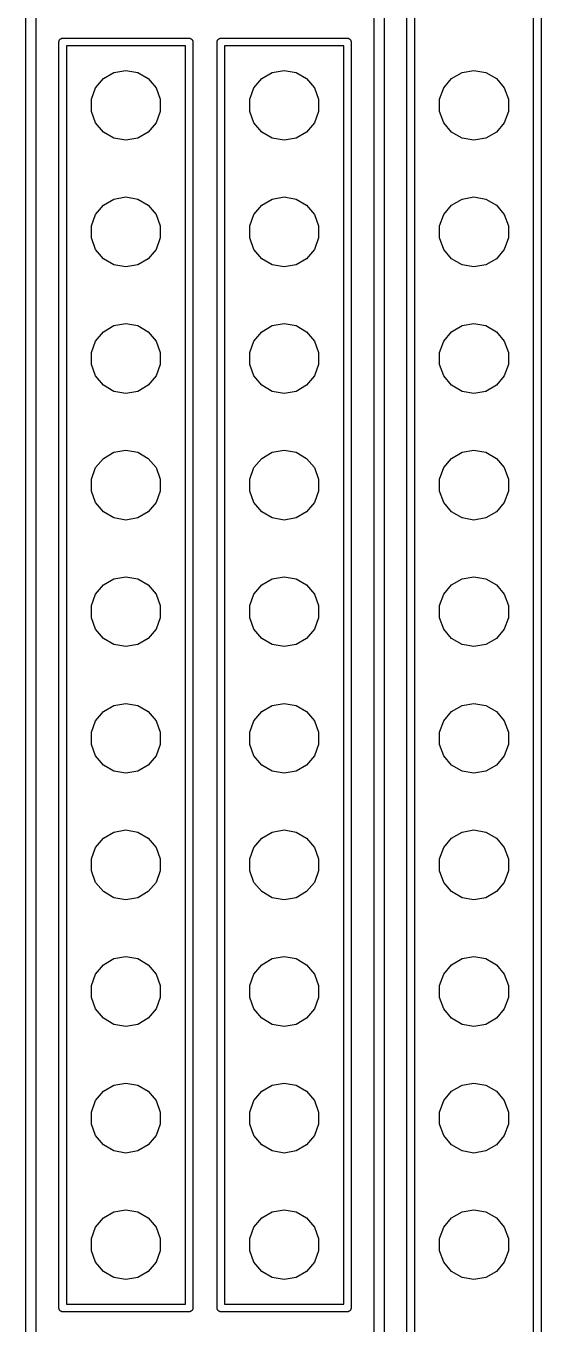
# Model space of a CAD drawing. Extents: x 25 to 346, y -457 to -16.
# Drawn here: x 259.3 to 269.63, y -371.8 to -345.75 of the extents above; entities that cross this region are included whole.
import ezdxf

# ---------------------------------------------------------------- set-up
doc = ezdxf.new("R2010")
doc.units = 0
doc.header["$MEASUREMENT"] = 0
doc.layers.add('BLACK', color=7, linetype='CONTINUOUS')

msp = doc.modelspace()

# ---------------------------------------------------------------- linework, layer by layer
at = {"layer": 'Black'}
for p, q in [((259.298, -384.71), (259.298, -320.04)), ((259.498, -320.04), (259.498, -384.81)), ((266.282, -373.599), (266.282, -320.04)), ((266.483, -320.04), (266.483, -373.336)), ((266.942, -384.175), (266.942, -320.675)), ((267.092, -320.75), (267.092, -384.1)), ((269.483, -384.1), (269.483, -320.75)), ((269.632, -320.675), (269.632, -379.02)), ((259.957, -346.075), (259.959, -346.069)), ((259.957, -371.475), (259.957, -346.075)), ((259.959, -346.062), (259.961, -346.056)), ((259.959, -346.069), (259.959, -346.062)), ((259.961, -346.056), (259.962, -346.049)), ((259.962, -346.049), (259.965, -346.044)), ((259.965, -346.044), (259.968, -346.037)), ((259.968, -346.037), (259.972, -346.032)), ((259.972, -346.032), (259.975, -346.027)), ((259.975, -346.027), (259.98, -346.023)), ((259.98, -346.023), (259.984, -346.018)), ((259.984, -346.018), (259.99, -346.014)), ((259.99, -346.014), (259.995, -346.01)), ((259.995, -346.01), (260.001, -346.008)), ((260.001, -346.008), (260.007, -346.005)), ((260.007, -346.005), (260.013, -346.003)), ((260.013, -346.003), (260.019, -346.001)), ((260.019, -346.001), (260.026, -346.001)), ((260.026, -346.001), (260.032, -346)), ((260.032, -346), (262.572, -346)), ((262.572, -346), (262.579, -346.001)), ((262.579, -346.001), (262.586, -346.001)), ((262.586, -346.001), (262.592, -346.003)), ((262.592, -346.003), (262.598, -346.005)), ((262.598, -346.005), (262.604, -346.008)), ((262.604, -346.008), (262.61, -346.01)), ((262.61, -346.01), (262.615, -346.014)), ((262.615, -346.014), (262.621, -346.018)), ((262.621, -346.018), (262.625, -346.023)), ((262.625, -346.023), (262.63, -346.027)), ((262.63, -346.027), (262.633, -346.032)), ((262.633, -346.032), (262.637, -346.037)), ((262.637, -346.037), (262.64, -346.044)), ((262.64, -346.044), (262.643, -346.049)), ((262.643, -346.049), (262.644, -346.056)), ((262.644, -346.056), (262.646, -346.062)), ((262.646, -346.062), (262.646, -346.069)), ((262.646, -346.069), (262.647, -346.075)), ((262.647, -346.075), (262.647, -371.475)), ((263.132, -346.075), (263.134, -346.069)), ((263.132, -371.475), (263.132, -346.075)), ((263.134, -346.062), (263.136, -346.056)), ((263.134, -346.069), (263.134, -346.062)), ((263.136, -346.056), (263.137, -346.049)), ((263.137, -346.049), (263.14, -346.044)), ((263.14, -346.044), (263.143, -346.037)), ((263.143, -346.037), (263.147, -346.032)), ((263.147, -346.032), (263.15, -346.027)), ((263.15, -346.027), (263.155, -346.023)), ((263.155, -346.023), (263.159, -346.018)), ((263.159, -346.018), (263.165, -346.014)), ((263.165, -346.014), (263.17, -346.01)), ((263.17, -346.01), (263.176, -346.008)), ((263.176, -346.008), (263.182, -346.005)), ((263.182, -346.005), (263.188, -346.003)), ((263.188, -346.003), (263.194, -346.001)), ((263.194, -346.001), (263.201, -346.001)), ((263.201, -346.001), (263.207, -346)), ((263.207, -346), (265.748, -346)), ((265.748, -346), (265.754, -346.001)), ((265.754, -346.001), (265.761, -346.001)), ((265.761, -346.001), (265.767, -346.003)), ((265.767, -346.003), (265.773, -346.005)), ((265.773, -346.005), (265.779, -346.008)), ((265.779, -346.008), (265.785, -346.01)), ((265.785, -346.01), (265.79, -346.014)), ((265.79, -346.014), (265.796, -346.018)), ((265.796, -346.018), (265.8, -346.023)), ((265.8, -346.023), (265.805, -346.027)), ((265.805, -346.027), (265.808, -346.032)), ((265.808, -346.032), (265.812, -346.037)), ((265.812, -346.037), (265.815, -346.044)), ((265.815, -346.044), (265.818, -346.049)), ((265.818, -346.049), (265.819, -346.056)), ((265.819, -346.056), (265.821, -346.062)), ((265.821, -346.062), (265.821, -346.069)), ((265.821, -346.069), (265.822, -346.075)), ((265.822, -346.075), (265.822, -371.475)), ((260.108, -346.15), (260.108, -371.4)), ((262.498, -346.15), (260.108, -346.15)), ((262.498, -371.4), (262.498, -346.15)), ((263.282, -346.15), (263.282, -371.4)), ((265.673, -346.15), (263.282, -346.15)), ((265.673, -371.4), (265.673, -346.15)), ((261.063, -346.686), (261.303, -346.644)), ((261.303, -346.644), (261.542, -346.686)), ((264.238, -346.686), (264.477, -346.644)), ((264.477, -346.644), (264.717, -346.686)), ((268.048, -346.686), (268.287, -346.644)), ((268.287, -346.644), (268.527, -346.686)), ((260.695, -346.994), (260.852, -346.808)), ((260.852, -346.808), (261.063, -346.686)), ((261.542, -346.686), (261.753, -346.808)), ((261.753, -346.808), (261.91, -346.994)), ((263.87, -346.994), (264.027, -346.808)), ((264.027, -346.808), (264.238, -346.686)), ((264.717, -346.686), (264.928, -346.808)), ((264.928, -346.808), (265.085, -346.994)), ((267.68, -346.994), (267.837, -346.808)), ((267.837, -346.808), (268.048, -346.686)), ((268.527, -346.686), (268.738, -346.808)), ((268.738, -346.808), (268.895, -346.994)), ((260.612, -347.223), (260.695, -346.994)), ((261.91, -346.994), (261.993, -347.223)), ((263.787, -347.223), (263.87, -346.994)), ((265.085, -346.994), (265.168, -347.223)), ((267.597, -347.223), (267.68, -346.994)), ((268.895, -346.994), (268.978, -347.223)), ((260.612, -347.467), (260.612, -347.223)), ((261.993, -347.223), (261.993, -347.467)), ((263.787, -347.467), (263.787, -347.223)), ((265.168, -347.223), (265.168, -347.467)), ((267.597, -347.467), (267.597, -347.223)), ((268.978, -347.223), (268.978, -347.467)), ((260.695, -347.696), (260.612, -347.467)), ((261.993, -347.467), (261.91, -347.696)), ((263.87, -347.696), (263.787, -347.467)), ((265.168, -347.467), (265.085, -347.696)), ((267.68, -347.696), (267.597, -347.467)), ((268.978, -347.467), (268.895, -347.696)), ((260.852, -347.882), (260.695, -347.696)), ((261.063, -348.004), (260.852, -347.882)), ((261.753, -347.882), (261.542, -348.004)), ((261.91, -347.696), (261.753, -347.882)), ((264.027, -347.882), (263.87, -347.696)), ((264.238, -348.004), (264.027, -347.882)), ((264.928, -347.882), (264.717, -348.004)), ((265.085, -347.696), (264.928, -347.882)), ((267.837, -347.882), (267.68, -347.696)), ((268.048, -348.004), (267.837, -347.882)), ((268.738, -347.882), (268.527, -348.004)), ((268.895, -347.696), (268.738, -347.882)), ((261.303, -348.046), (261.063, -348.004)), ((261.542, -348.004), (261.303, -348.046)), ((264.477, -348.046), (264.238, -348.004)), ((264.717, -348.004), (264.477, -348.046)), ((268.287, -348.046), (268.048, -348.004)), ((268.527, -348.004), (268.287, -348.046)), ((260.852, -349.348), (261.063, -349.226)), ((261.063, -349.226), (261.303, -349.184)), ((261.303, -349.184), (261.542, -349.226)), ((261.542, -349.226), (261.753, -349.348)), ((264.027, -349.348), (264.238, -349.226)), ((264.238, -349.226), (264.477, -349.184)), ((264.477, -349.184), (264.717, -349.226)), ((264.717, -349.226), (264.928, -349.348)), ((267.837, -349.348), (268.048, -349.226)), ((268.048, -349.226), (268.287, -349.184)), ((268.287, -349.184), (268.527, -349.226)), ((268.527, -349.226), (268.738, -349.348)), ((260.695, -349.534), (260.852, -349.348)), ((261.753, -349.348), (261.91, -349.534)), ((263.87, -349.534), (264.027, -349.348)), ((264.928, -349.348), (265.085, -349.534)), ((267.68, -349.534), (267.837, -349.348)), ((268.738, -349.348), (268.895, -349.534)), ((260.612, -349.763), (260.695, -349.534)), ((260.612, -350.007), (260.612, -349.763)), ((261.91, -349.534), (261.993, -349.763)), ((261.993, -349.763), (261.993, -350.007)), ((263.787, -349.763), (263.87, -349.534)), ((263.787, -350.007), (263.787, -349.763)), ((265.085, -349.534), (265.168, -349.763)), ((265.168, -349.763), (265.168, -350.007)), ((267.597, -349.763), (267.68, -349.534)), ((267.597, -350.007), (267.597, -349.763)), ((268.895, -349.534), (268.978, -349.763)), ((268.978, -349.763), (268.978, -350.007)), ((260.695, -350.236), (260.612, -350.007)), ((261.993, -350.007), (261.91, -350.236)), ((263.87, -350.236), (263.787, -350.007)), ((265.168, -350.007), (265.085, -350.236)), ((267.68, -350.236), (267.597, -350.007)), ((268.978, -350.007), (268.895, -350.236)), ((260.852, -350.422), (260.695, -350.236)), ((261.91, -350.236), (261.753, -350.422)), ((264.027, -350.422), (263.87, -350.236)), ((265.085, -350.236), (264.928, -350.422)), ((267.837, -350.422), (267.68, -350.236)), ((268.895, -350.236), (268.738, -350.422)), ((261.063, -350.544), (260.852, -350.422)), ((261.303, -350.586), (261.063, -350.544)), ((261.542, -350.544), (261.303, -350.586)), ((261.753, -350.422), (261.542, -350.544)), ((264.238, -350.544), (264.027, -350.422)), ((264.477, -350.586), (264.238, -350.544)), ((264.717, -350.544), (264.477, -350.586)), ((264.928, -350.422), (264.717, -350.544)), ((268.048, -350.544), (267.837, -350.422)), ((268.287, -350.586), (268.048, -350.544)), ((268.527, -350.544), (268.287, -350.586)), ((268.738, -350.422), (268.527, -350.544)), ((260.852, -351.888), (261.063, -351.766)), ((261.063, -351.766), (261.303, -351.724)), ((261.303, -351.724), (261.542, -351.766)), ((261.542, -351.766), (261.753, -351.888)), ((264.027, -351.888), (264.238, -351.766)), ((264.238, -351.766), (264.477, -351.724)), ((264.477, -351.724), (264.717, -351.766)), ((264.717, -351.766), (264.928, -351.888)), ((267.837, -351.888), (268.048, -351.766)), ((268.048, -351.766), (268.287, -351.724)), ((268.287, -351.724), (268.527, -351.766)), ((268.527, -351.766), (268.738, -351.888)), ((260.612, -352.303), (260.695, -352.074)), ((260.695, -352.074), (260.852, -351.888)), ((261.753, -351.888), (261.91, -352.074)), ((261.91, -352.074), (261.993, -352.303)), ((263.787, -352.303), (263.87, -352.074)), ((263.87, -352.074), (264.027, -351.888)), ((264.928, -351.888), (265.085, -352.074)), ((265.085, -352.074), (265.168, -352.303)), ((267.597, -352.303), (267.68, -352.074)), ((267.68, -352.074), (267.837, -351.888)), ((268.738, -351.888), (268.895, -352.074)), ((268.895, -352.074), (268.978, -352.303)), ((260.612, -352.547), (260.612, -352.303)), ((261.993, -352.303), (261.993, -352.547)), ((263.787, -352.547), (263.787, -352.303)), ((265.168, -352.303), (265.168, -352.547)), ((267.597, -352.547), (267.597, -352.303)), ((268.978, -352.303), (268.978, -352.547)), ((260.695, -352.776), (260.612, -352.547)), ((261.993, -352.547), (261.91, -352.776)), ((263.87, -352.776), (263.787, -352.547)), ((265.168, -352.547), (265.085, -352.776)), ((267.68, -352.776), (267.597, -352.547)), ((268.978, -352.547), (268.895, -352.776)), ((260.852, -352.962), (260.695, -352.776)), ((261.91, -352.776), (261.753, -352.962)), ((264.027, -352.962), (263.87, -352.776)), ((265.085, -352.776), (264.928, -352.962)), ((267.837, -352.962), (267.68, -352.776)), ((268.895, -352.776), (268.738, -352.962)), ((261.063, -353.084), (260.852, -352.962)), ((261.303, -353.126), (261.063, -353.084)), ((261.542, -353.084), (261.303, -353.126)), ((261.753, -352.962), (261.542, -353.084)), ((264.238, -353.084), (264.027, -352.962)), ((264.477, -353.126), (264.238, -353.084)), ((264.717, -353.084), (264.477, -353.126)), ((264.928, -352.962), (264.717, -353.084)), ((268.048, -353.084), (267.837, -352.962)), ((268.287, -353.126), (268.048, -353.084)), ((268.527, -353.084), (268.287, -353.126)), ((268.738, -352.962), (268.527, -353.084)), ((260.695, -354.614), (260.852, -354.428)), ((260.852, -354.428), (261.063, -354.306)), ((261.063, -354.306), (261.303, -354.264)), ((261.303, -354.264), (261.542, -354.306)), ((261.542, -354.306), (261.753, -354.428)), ((261.753, -354.428), (261.91, -354.614)), ((263.87, -354.614), (264.027, -354.428)), ((264.027, -354.428), (264.238, -354.306)), ((264.238, -354.306), (264.477, -354.264)), ((264.477, -354.264), (264.717, -354.306)), ((264.717, -354.306), (264.928, -354.428)), ((264.928, -354.428), (265.085, -354.614)), ((267.68, -354.614), (267.837, -354.428)), ((267.837, -354.428), (268.048, -354.306)), ((268.048, -354.306), (268.287, -354.264)), ((268.287, -354.264), (268.527, -354.306)), ((268.527, -354.306), (268.738, -354.428)), ((268.738, -354.428), (268.895, -354.614)), ((260.612, -354.843), (260.695, -354.614)), ((261.91, -354.614), (261.993, -354.843)), ((263.787, -354.843), (263.87, -354.614)), ((265.085, -354.614), (265.168, -354.843)), ((267.597, -354.843), (267.68, -354.614)), ((268.895, -354.614), (268.978, -354.843)), ((260.612, -355.087), (260.612, -354.843)), ((261.993, -354.843), (261.993, -355.087)), ((263.787, -355.087), (263.787, -354.843)), ((265.168, -354.843), (265.168, -355.087)), ((267.597, -355.087), (267.597, -354.843)), ((268.978, -354.843), (268.978, -355.087)), ((260.695, -355.316), (260.612, -355.087)), ((261.993, -355.087), (261.91, -355.316)), ((263.87, -355.316), (263.787, -355.087)), ((265.168, -355.087), (265.085, -355.316)), ((267.68, -355.316), (267.597, -355.087)), ((268.978, -355.087), (268.895, -355.316)), ((260.852, -355.502), (260.695, -355.316)), ((261.91, -355.316), (261.753, -355.502)), ((264.027, -355.502), (263.87, -355.316)), ((265.085, -355.316), (264.928, -355.502)), ((267.837, -355.502), (267.68, -355.316)), ((268.895, -355.316), (268.738, -355.502)), ((261.063, -355.624), (260.852, -355.502)), ((261.303, -355.666), (261.063, -355.624)), ((261.542, -355.624), (261.303, -355.666)), ((261.753, -355.502), (261.542, -355.624)), ((264.238, -355.624), (264.027, -355.502)), ((264.477, -355.666), (264.238, -355.624)), ((264.717, -355.624), (264.477, -355.666)), ((264.928, -355.502), (264.717, -355.624)), ((268.048, -355.624), (267.837, -355.502)), ((268.287, -355.666), (268.048, -355.624)), ((268.527, -355.624), (268.287, -355.666)), ((268.738, -355.502), (268.527, -355.624)), ((260.695, -357.154), (260.852, -356.968)), ((260.852, -356.968), (261.063, -356.846)), ((261.063, -356.846), (261.303, -356.804)), ((261.303, -356.804), (261.542, -356.846)), ((261.542, -356.846), (261.753, -356.968)), ((261.753, -356.968), (261.91, -357.154)), ((263.87, -357.154), (264.027, -356.968)), ((264.027, -356.968), (264.238, -356.846)), ((264.238, -356.846), (264.477, -356.804)), ((264.477, -356.804), (264.717, -356.846)), ((264.717, -356.846), (264.928, -356.968)), ((264.928, -356.968), (265.085, -357.154)), ((267.68, -357.154), (267.837, -356.968)), ((267.837, -356.968), (268.048, -356.846)), ((268.048, -356.846), (268.287, -356.804)), ((268.287, -356.804), (268.527, -356.846)), ((268.527, -356.846), (268.738, -356.968)), ((268.738, -356.968), (268.895, -357.154)), ((260.612, -357.383), (260.695, -357.154)), ((261.91, -357.154), (261.993, -357.383)), ((263.787, -357.383), (263.87, -357.154)), ((265.085, -357.154), (265.168, -357.383)), ((267.597, -357.383), (267.68, -357.154)), ((268.895, -357.154), (268.978, -357.383)), ((260.612, -357.627), (260.612, -357.383)), ((261.993, -357.383), (261.993, -357.627)), ((263.787, -357.627), (263.787, -357.383)), ((265.168, -357.383), (265.168, -357.627)), ((267.597, -357.627), (267.597, -357.383)), ((268.978, -357.383), (268.978, -357.627)), ((260.695, -357.856), (260.612, -357.627)), ((261.993, -357.627), (261.91, -357.856)), ((263.87, -357.856), (263.787, -357.627)), ((265.168, -357.627), (265.085, -357.856)), ((267.68, -357.856), (267.597, -357.627)), ((268.978, -357.627), (268.895, -357.856)), ((260.852, -358.042), (260.695, -357.856)), ((261.063, -358.164), (260.852, -358.042)), ((261.753, -358.042), (261.542, -358.164)), ((261.91, -357.856), (261.753, -358.042)), ((264.027, -358.042), (263.87, -357.856)), ((264.238, -358.164), (264.027, -358.042)), ((264.928, -358.042), (264.717, -358.164)), ((265.085, -357.856), (264.928, -358.042)), ((267.837, -358.042), (267.68, -357.856)), ((268.048, -358.164), (267.837, -358.042)), ((268.738, -358.042), (268.527, -358.164)), ((268.895, -357.856), (268.738, -358.042)), ((261.303, -358.206), (261.063, -358.164)), ((261.542, -358.164), (261.303, -358.206)), ((264.477, -358.206), (264.238, -358.164)), ((264.717, -358.164), (264.477, -358.206)), ((268.287, -358.206), (268.048, -358.164)), ((268.527, -358.164), (268.287, -358.206)), ((260.852, -359.508), (261.063, -359.386)), ((261.063, -359.386), (261.303, -359.344)), ((261.303, -359.344), (261.542, -359.386)), ((261.542, -359.386), (261.753, -359.508)), ((264.027, -359.508), (264.238, -359.386)), ((264.238, -359.386), (264.477, -359.344)), ((264.477, -359.344), (264.717, -359.386)), ((264.717, -359.386), (264.928, -359.508)), ((267.837, -359.508), (268.048, -359.386)), ((268.048, -359.386), (268.287, -359.344)), ((268.287, -359.344), (268.527, -359.386)), ((268.527, -359.386), (268.738, -359.508)), ((260.695, -359.694), (260.852, -359.508)), ((261.753, -359.508), (261.91, -359.694)), ((263.87, -359.694), (264.027, -359.508)), ((264.928, -359.508), (265.085, -359.694)), ((267.68, -359.694), (267.837, -359.508)), ((268.738, -359.508), (268.895, -359.694)), ((260.612, -359.923), (260.695, -359.694)), ((260.612, -360.167), (260.612, -359.923)), ((261.91, -359.694), (261.993, -359.923)), ((261.993, -359.923), (261.993, -360.167)), ((263.787, -359.923), (263.87, -359.694)), ((263.787, -360.167), (263.787, -359.923)), ((265.085, -359.694), (265.168, -359.923)), ((265.168, -359.923), (265.168, -360.167)), ((267.597, -359.923), (267.68, -359.694)), ((267.597, -360.167), (267.597, -359.923)), ((268.895, -359.694), (268.978, -359.923)), ((268.978, -359.923), (268.978, -360.167)), ((260.695, -360.396), (260.612, -360.167)), ((261.993, -360.167), (261.91, -360.396)), ((263.87, -360.396), (263.787, -360.167)), ((265.168, -360.167), (265.085, -360.396)), ((267.68, -360.396), (267.597, -360.167)), ((268.978, -360.167), (268.895, -360.396)), ((260.852, -360.582), (260.695, -360.396)), ((261.91, -360.396), (261.753, -360.582)), ((264.027, -360.582), (263.87, -360.396)), ((265.085, -360.396), (264.928, -360.582)), ((267.837, -360.582), (267.68, -360.396)), ((268.895, -360.396), (268.738, -360.582)), ((261.063, -360.704), (260.852, -360.582)), ((261.303, -360.746), (261.063, -360.704)), ((261.542, -360.704), (261.303, -360.746)), ((261.753, -360.582), (261.542, -360.704)), ((264.238, -360.704), (264.027, -360.582)), ((264.477, -360.746), (264.238, -360.704)), ((264.717, -360.704), (264.477, -360.746)), ((264.928, -360.582), (264.717, -360.704)), ((268.048, -360.704), (267.837, -360.582)), ((268.287, -360.746), (268.048, -360.704)), ((268.527, -360.704), (268.287, -360.746)), ((268.738, -360.582), (268.527, -360.704)), ((260.852, -362.048), (261.063, -361.926)), ((261.063, -361.926), (261.303, -361.884)), ((261.303, -361.884), (261.542, -361.926)), ((261.542, -361.926), (261.753, -362.048)), ((264.027, -362.048), (264.238, -361.926)), ((264.238, -361.926), (264.477, -361.884)), ((264.477, -361.884), (264.717, -361.926)), ((264.717, -361.926), (264.928, -362.048)), ((267.837, -362.048), (268.048, -361.926)), ((268.048, -361.926), (268.287, -361.884)), ((268.287, -361.884), (268.527, -361.926)), ((268.527, -361.926), (268.738, -362.048)), ((260.612, -362.463), (260.695, -362.234)), ((260.695, -362.234), (260.852, -362.048)), ((261.753, -362.048), (261.91, -362.234)), ((261.91, -362.234), (261.993, -362.463)), ((263.787, -362.463), (263.87, -362.234)), ((263.87, -362.234), (264.027, -362.048)), ((264.928, -362.048), (265.085, -362.234)), ((265.085, -362.234), (265.168, -362.463)), ((267.597, -362.463), (267.68, -362.234)), ((267.68, -362.234), (267.837, -362.048)), ((268.738, -362.048), (268.895, -362.234)), ((268.895, -362.234), (268.978, -362.463)), ((260.612, -362.707), (260.612, -362.463)), ((261.993, -362.463), (261.993, -362.707)), ((263.787, -362.707), (263.787, -362.463)), ((265.168, -362.463), (265.168, -362.707)), ((267.597, -362.707), (267.597, -362.463)), ((268.978, -362.463), (268.978, -362.707)), ((260.695, -362.936), (260.612, -362.707)), ((261.993, -362.707), (261.91, -362.936)), ((263.87, -362.936), (263.787, -362.707)), ((265.168, -362.707), (265.085, -362.936)), ((267.68, -362.936), (267.597, -362.707)), ((268.978, -362.707), (268.895, -362.936)), ((260.852, -363.122), (260.695, -362.936)), ((261.91, -362.936), (261.753, -363.122)), ((264.027, -363.122), (263.87, -362.936)), ((265.085, -362.936), (264.928, -363.122)), ((267.837, -363.122), (267.68, -362.936)), ((268.895, -362.936), (268.738, -363.122)), ((261.063, -363.244), (260.852, -363.122)), ((261.303, -363.286), (261.063, -363.244)), ((261.542, -363.244), (261.303, -363.286)), ((261.753, -363.122), (261.542, -363.244)), ((264.238, -363.244), (264.027, -363.122)), ((264.477, -363.286), (264.238, -363.244)), ((264.717, -363.244), (264.477, -363.286)), ((264.928, -363.122), (264.717, -363.244)), ((268.048, -363.244), (267.837, -363.122)), ((268.287, -363.286), (268.048, -363.244)), ((268.527, -363.244), (268.287, -363.286)), ((268.738, -363.122), (268.527, -363.244)), ((260.695, -364.774), (260.852, -364.588)), ((260.852, -364.588), (261.063, -364.466)), ((261.063, -364.466), (261.303, -364.424)), ((261.303, -364.424), (261.542, -364.466)), ((261.542, -364.466), (261.753, -364.588)), ((261.753, -364.588), (261.91, -364.774)), ((263.87, -364.774), (264.027, -364.588)), ((264.027, -364.588), (264.238, -364.466)), ((264.238, -364.466), (264.477, -364.424)), ((264.477, -364.424), (264.717, -364.466)), ((264.717, -364.466), (264.928, -364.588)), ((264.928, -364.588), (265.085, -364.774)), ((267.68, -364.774), (267.837, -364.588)), ((267.837, -364.588), (268.048, -364.466)), ((268.048, -364.466), (268.287, -364.424)), ((268.287, -364.424), (268.527, -364.466)), ((268.527, -364.466), (268.738, -364.588)), ((268.738, -364.588), (268.895, -364.774)), ((260.612, -365.003), (260.695, -364.774)), ((261.91, -364.774), (261.993, -365.003)), ((263.787, -365.003), (263.87, -364.774)), ((265.085, -364.774), (265.168, -365.003)), ((267.597, -365.003), (267.68, -364.774)), ((268.895, -364.774), (268.978, -365.003)), ((260.612, -365.247), (260.612, -365.003)), ((261.993, -365.003), (261.993, -365.247)), ((263.787, -365.247), (263.787, -365.003)), ((265.168, -365.003), (265.168, -365.247)), ((267.597, -365.247), (267.597, -365.003)), ((268.978, -365.003), (268.978, -365.247)), ((260.695, -365.476), (260.612, -365.247)), ((261.993, -365.247), (261.91, -365.476)), ((263.87, -365.476), (263.787, -365.247)), ((265.168, -365.247), (265.085, -365.476)), ((267.68, -365.476), (267.597, -365.247)), ((268.978, -365.247), (268.895, -365.476)), ((260.852, -365.662), (260.695, -365.476)), ((261.91, -365.476), (261.753, -365.662)), ((264.027, -365.662), (263.87, -365.476)), ((265.085, -365.476), (264.928, -365.662)), ((267.837, -365.662), (267.68, -365.476)), ((268.895, -365.476), (268.738, -365.662)), ((261.063, -365.784), (260.852, -365.662)), ((261.303, -365.826), (261.063, -365.784)), ((261.542, -365.784), (261.303, -365.826)), ((261.753, -365.662), (261.542, -365.784)), ((264.238, -365.784), (264.027, -365.662)), ((264.477, -365.826), (264.238, -365.784)), ((264.717, -365.784), (264.477, -365.826)), ((264.928, -365.662), (264.717, -365.784)), ((268.048, -365.784), (267.837, -365.662)), ((268.287, -365.826), (268.048, -365.784)), ((268.527, -365.784), (268.287, -365.826)), ((268.738, -365.662), (268.527, -365.784)), ((260.695, -367.314), (260.852, -367.128)), ((260.852, -367.128), (261.063, -367.006)), ((261.063, -367.006), (261.303, -366.964)), ((261.303, -366.964), (261.542, -367.006)), ((261.542, -367.006), (261.753, -367.128)), ((261.753, -367.128), (261.91, -367.314)), ((263.87, -367.314), (264.027, -367.128)), ((264.027, -367.128), (264.238, -367.006)), ((264.238, -367.006), (264.477, -366.964)), ((264.477, -366.964), (264.717, -367.006)), ((264.717, -367.006), (264.928, -367.128)), ((264.928, -367.128), (265.085, -367.314)), ((267.68, -367.314), (267.837, -367.128)), ((267.837, -367.128), (268.048, -367.006)), ((268.048, -367.006), (268.287, -366.964)), ((268.287, -366.964), (268.527, -367.006)), ((268.527, -367.006), (268.738, -367.128)), ((268.738, -367.128), (268.895, -367.314)), ((260.612, -367.543), (260.695, -367.314)), ((261.91, -367.314), (261.993, -367.543)), ((263.787, -367.543), (263.87, -367.314)), ((265.085, -367.314), (265.168, -367.543)), ((267.597, -367.543), (267.68, -367.314)), ((268.895, -367.314), (268.978, -367.543)), ((260.612, -367.787), (260.612, -367.543)), ((261.993, -367.543), (261.993, -367.787)), ((263.787, -367.787), (263.787, -367.543)), ((265.168, -367.543), (265.168, -367.787)), ((267.597, -367.787), (267.597, -367.543)), ((268.978, -367.543), (268.978, -367.787)), ((260.695, -368.016), (260.612, -367.787)), ((261.993, -367.787), (261.91, -368.016)), ((263.87, -368.016), (263.787, -367.787)), ((265.168, -367.787), (265.085, -368.016)), ((267.68, -368.016), (267.597, -367.787)), ((268.978, -367.787), (268.895, -368.016)), ((260.852, -368.202), (260.695, -368.016)), ((261.063, -368.324), (260.852, -368.202)), ((261.753, -368.202), (261.542, -368.324)), ((261.91, -368.016), (261.753, -368.202)), ((264.027, -368.202), (263.87, -368.016)), ((264.238, -368.324), (264.027, -368.202)), ((264.928, -368.202), (264.717, -368.324)), ((265.085, -368.016), (264.928, -368.202)), ((267.837, -368.202), (267.68, -368.016)), ((268.048, -368.324), (267.837, -368.202)), ((268.738, -368.202), (268.527, -368.324)), ((268.895, -368.016), (268.738, -368.202)), ((261.303, -368.366), (261.063, -368.324)), ((261.542, -368.324), (261.303, -368.366)), ((264.477, -368.366), (264.238, -368.324)), ((264.717, -368.324), (264.477, -368.366)), ((268.287, -368.366), (268.048, -368.324)), ((268.527, -368.324), (268.287, -368.366)), ((260.852, -369.668), (261.063, -369.546)), ((261.063, -369.546), (261.303, -369.504)), ((261.303, -369.504), (261.542, -369.546)), ((261.542, -369.546), (261.753, -369.668)), ((264.027, -369.668), (264.238, -369.546)), ((264.238, -369.546), (264.477, -369.504)), ((264.477, -369.504), (264.717, -369.546)), ((264.717, -369.546), (264.928, -369.668)), ((267.837, -369.668), (268.048, -369.546)), ((268.048, -369.546), (268.287, -369.504)), ((268.287, -369.504), (268.527, -369.546)), ((268.527, -369.546), (268.738, -369.668)), ((260.695, -369.854), (260.852, -369.668)), ((261.753, -369.668), (261.91, -369.854)), ((263.87, -369.854), (264.027, -369.668)), ((264.928, -369.668), (265.085, -369.854)), ((267.68, -369.854), (267.837, -369.668)), ((268.738, -369.668), (268.895, -369.854)), ((260.612, -370.083), (260.695, -369.854)), ((260.612, -370.327), (260.612, -370.083)), ((261.91, -369.854), (261.993, -370.083)), ((261.993, -370.083), (261.993, -370.327)), ((263.787, -370.083), (263.87, -369.854)), ((263.787, -370.327), (263.787, -370.083)), ((265.085, -369.854), (265.168, -370.083)), ((265.168, -370.083), (265.168, -370.327)), ((267.597, -370.083), (267.68, -369.854)), ((267.597, -370.327), (267.597, -370.083)), ((268.895, -369.854), (268.978, -370.083)), ((268.978, -370.083), (268.978, -370.327)), ((260.695, -370.556), (260.612, -370.327)), ((261.993, -370.327), (261.91, -370.556)), ((263.87, -370.556), (263.787, -370.327)), ((265.168, -370.327), (265.085, -370.556)), ((267.68, -370.556), (267.597, -370.327)), ((268.978, -370.327), (268.895, -370.556)), ((260.852, -370.742), (260.695, -370.556)), ((261.91, -370.556), (261.753, -370.742)), ((264.027, -370.742), (263.87, -370.556)), ((265.085, -370.556), (264.928, -370.742)), ((267.837, -370.742), (267.68, -370.556)), ((268.895, -370.556), (268.738, -370.742)), ((261.063, -370.864), (260.852, -370.742)), ((261.303, -370.906), (261.063, -370.864)), ((261.542, -370.864), (261.303, -370.906)), ((261.753, -370.742), (261.542, -370.864)), ((264.238, -370.864), (264.027, -370.742)), ((264.477, -370.906), (264.238, -370.864)), ((264.717, -370.864), (264.477, -370.906)), ((264.928, -370.742), (264.717, -370.864)), ((268.048, -370.864), (267.837, -370.742)), ((268.287, -370.906), (268.048, -370.864)), ((268.527, -370.864), (268.287, -370.906)), ((268.738, -370.742), (268.527, -370.864)), ((259.959, -371.481), (259.957, -371.475)), ((259.959, -371.488), (259.959, -371.481)), ((259.961, -371.494), (259.959, -371.488)), ((259.962, -371.501), (259.961, -371.494)), ((259.965, -371.506), (259.962, -371.501)), ((259.968, -371.512), (259.965, -371.506)), ((259.972, -371.518), (259.968, -371.512)), ((259.975, -371.523), (259.972, -371.518)), ((259.98, -371.527), (259.975, -371.523)), ((259.984, -371.532), (259.98, -371.527)), ((259.99, -371.536), (259.984, -371.532)), ((259.995, -371.54), (259.99, -371.536)), ((260.001, -371.542), (259.995, -371.54)), ((260.007, -371.545), (260.001, -371.542)), ((260.013, -371.547), (260.007, -371.545)), ((260.019, -371.549), (260.013, -371.547)), ((260.026, -371.549), (260.019, -371.549)), ((260.032, -371.55), (260.026, -371.549)), ((262.572, -371.55), (260.032, -371.55)), ((260.108, -371.4), (262.498, -371.4)), ((262.579, -371.549), (262.572, -371.55)), ((262.586, -371.549), (262.579, -371.549)), ((262.592, -371.547), (262.586, -371.549)), ((262.598, -371.545), (262.592, -371.547)), ((262.604, -371.542), (262.598, -371.545)), ((262.61, -371.54), (262.604, -371.542)), ((262.615, -371.536), (262.61, -371.54)), ((262.621, -371.532), (262.615, -371.536)), ((262.625, -371.527), (262.621, -371.532)), ((262.63, -371.523), (262.625, -371.527)), ((262.633, -371.518), (262.63, -371.523)), ((262.637, -371.512), (262.633, -371.518)), ((262.64, -371.506), (262.637, -371.512)), ((262.643, -371.501), (262.64, -371.506)), ((262.644, -371.494), (262.643, -371.501)), ((262.646, -371.488), (262.644, -371.494)), ((262.647, -371.475), (262.646, -371.481)), ((262.646, -371.481), (262.646, -371.488)), ((263.134, -371.481), (263.132, -371.475)), ((263.134, -371.488), (263.134, -371.481)), ((263.136, -371.494), (263.134, -371.488)), ((263.137, -371.501), (263.136, -371.494)), ((263.14, -371.506), (263.137, -371.501)), ((263.143, -371.512), (263.14, -371.506)), ((263.147, -371.518), (263.143, -371.512)), ((263.15, -371.523), (263.147, -371.518)), ((263.155, -371.527), (263.15, -371.523)), ((263.159, -371.532), (263.155, -371.527)), ((263.165, -371.536), (263.159, -371.532)), ((263.17, -371.54), (263.165, -371.536)), ((263.176, -371.542), (263.17, -371.54)), ((263.182, -371.545), (263.176, -371.542)), ((263.188, -371.547), (263.182, -371.545)), ((263.194, -371.549), (263.188, -371.547)), ((263.201, -371.549), (263.194, -371.549)), ((263.207, -371.55), (263.201, -371.549)), ((265.748, -371.55), (263.207, -371.55)), ((263.282, -371.4), (265.673, -371.4)), ((265.754, -371.549), (265.748, -371.55)), ((265.761, -371.549), (265.754, -371.549)), ((265.767, -371.547), (265.761, -371.549)), ((265.773, -371.545), (265.767, -371.547)), ((265.779, -371.542), (265.773, -371.545)), ((265.785, -371.54), (265.779, -371.542)), ((265.79, -371.536), (265.785, -371.54)), ((265.796, -371.532), (265.79, -371.536)), ((265.8, -371.527), (265.796, -371.532)), ((265.805, -371.523), (265.8, -371.527)), ((265.808, -371.518), (265.805, -371.523)), ((265.812, -371.512), (265.808, -371.518)), ((265.815, -371.506), (265.812, -371.512)), ((265.818, -371.501), (265.815, -371.506)), ((265.819, -371.494), (265.818, -371.501)), ((265.821, -371.488), (265.819, -371.494)), ((265.822, -371.475), (265.821, -371.481)), ((265.821, -371.481), (265.821, -371.488))]:
    msp.add_line(p, q, dxfattribs=at)

doc.saveas('drawing.dxf')
